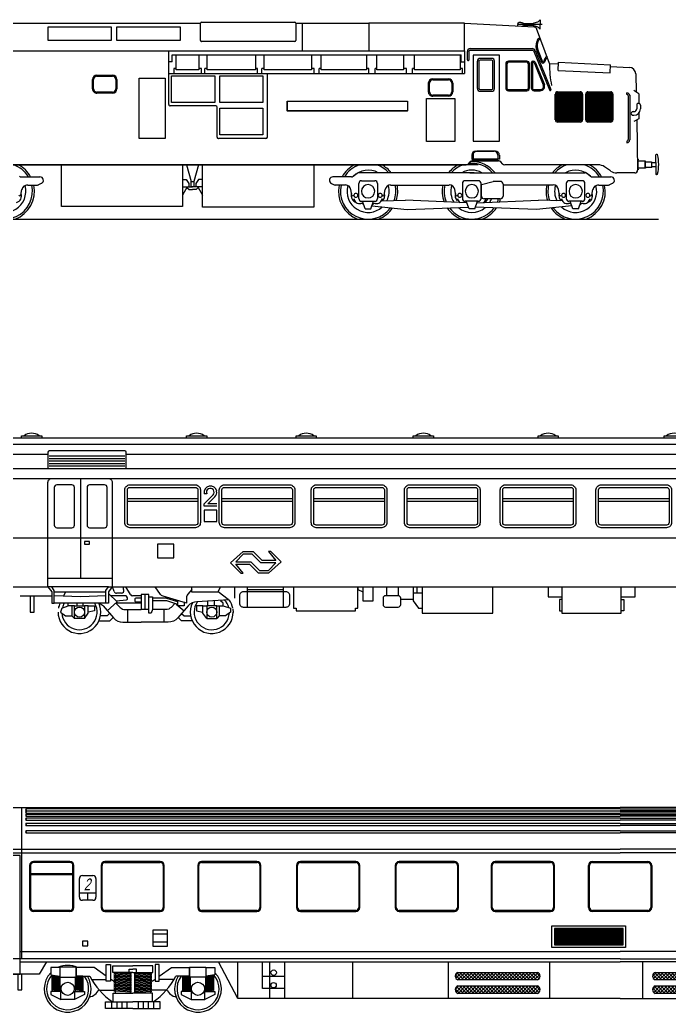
# Model space of a CAD drawing. Extents: x 232357 to 307872, y -9829 to 33775.
# Drawn here: x 259135 to 272020, y -9777 to 9921 of the extents above; entities that cross this region are included whole.
import ezdxf

# ---------------------------------------------------------------- set-up
doc = ezdxf.new("R2010")
doc.units = 0
doc.header["$LTSCALE"] = 750
doc.header["$MEASUREMENT"] = 0
doc.layers.get('0').update_dxf_attribs({"linetype": 'CONTINUOUS'})
doc.styles.get("Standard").update_dxf_attribs({"font": 'eskds.shx', "width": 0.7, "oblique": 14})
pattern_1 = [(45, (-38.96233, -49.26077), (-0.08838835, 0.08838835), []), (135, (-38.96233, -49.26077), (-0.08838835, -0.08838835), [])]

# ---------------------------------------------------------------- blocks, each defined once
blk = doc.blocks.new('Vagonka - Bmz')
h = blk.add_hatch()
h.set_pattern_fill('ANSI31', color=256, scale=0.5, angle=45, style=0)
h.set_pattern_definition([(90, (-38.96233, -49.26077), (-0.0625, 1e-17), [])])
h.paths.add_polyline_path([(24.771, 3.066), (24.771, 2.233), (28.257, 2.233), (28.257, 3.066)])
h = blk.add_hatch()
h.set_pattern_fill('ANSI37', color=256, style=0)
h.set_pattern_definition(pattern_1)
h.paths.add_polyline_path([(23.911, 0.455, 0.675332), (23.911, 0.835), (19.847, 0.835, 0.675332), (19.847, 0.455)])
h = blk.add_hatch()
h.set_pattern_fill('ANSI37', color=256, style=0)
h.set_pattern_definition(pattern_1)
h.paths.add_polyline_path([(33.956, 0.455, 0.675332), (33.956, 0.835), (29.892, 0.835, 0.675332), (29.892, 0.455)])
h.paths.add_polyline_path([(33.956, -0.235, 0.675332), (33.956, 0.145), (29.892, 0.145, 0.675332), (29.892, -0.235)])
h.paths.add_polyline_path([(37.161, -0.235, 0.675332), (37.161, 0.145), (35.312, 0.145, 0.675332), (35.312, -0.235)])
h.paths.add_polyline_path([(37.161, 0.455, 0.675332), (37.161, 0.835), (35.312, 0.835, 0.675332), (35.312, 0.455)])
h = blk.add_hatch()
h.set_pattern_fill('ANSI37', color=256, style=0)
h.set_pattern_definition(pattern_1)
h.paths.add_polyline_path([(19.847, 0.145, 0.675332), (19.847, -0.235), (23.911, -0.235, 0.675332), (23.911, 0.145)])
for p, q in [((-5.804, 9.221), (28.109, 9.221)), ((-2.352, 9.221), (-2.352, 1.517)), ((62.021, 9.221), (28.109, 9.221)), ((-6.099, 7.099), (28.109, 7.099)), ((62.316, 7.099), (28.109, 7.099)), ((-6.099, 6.916), (28.109, 6.916)), ((62.316, 6.916), (28.109, 6.916)), ((0.116, 6.476), (-1.734, 6.476)), ((0.116, 6.426), (-1.734, 6.426)), ((-1.934, 5.874), (0.316, 5.874)), ((-1.934, 5.824), (0.316, 5.824)), ((0.598, 4.881), (1.437, 4.881)), ((1.017, 4.881), (1.017, 4.505)), ((0.116, 3.987), (-1.734, 3.987)), ((0.116, 3.937), (-1.734, 3.937)), ((28.109, 1.517), (-5.546, 1.517)), ((-2.423, 1.897), (28.109, 1.897)), ((58.64, 1.897), (28.109, 1.897)), ((28.109, 1.517), (61.764, 1.517)), ((-2.423, 1.368), (28.109, 1.368)), ((9.914, 0.647), (9.914, 1.368)), ((10.286, -0.492), (10.286, 1.368)), ((11.057, -0.492), (11.057, 1.368)), ((14.515, -0.492), (14.515, 1.368)), ((19.382, -0.492), (19.382, 1.368)), ((24.54, -0.492), (24.54, 1.368)), ((58.64, 1.368), (28.109, 1.368)), ((29.262, -0.492), (29.262, 1.368)), ((-0.372, 0.598), (-0.816, 0.662)), ((-0.372, 0.56), (-0.816, 0.625)), ((-0.372, 0.523), (-0.816, 0.587)), ((-0.372, 0.485), (-0.816, 0.549)), ((-0.372, 0.447), (-0.816, 0.511)), ((0.808, 0.523), (0.363, 0.587)), ((0.808, 0.485), (0.363, 0.549)), ((0.808, 0.447), (0.363, 0.511)), ((0.808, 0.56), (0.427, 0.615)), ((0.808, 0.598), (0.51, 0.641)), ((3.245, 0.738), (2.351, 0.795)), ((3.245, 0.681), (2.351, 0.738)), ((3.245, 0.624), (2.351, 0.681)), ((3.245, 0.567), (2.351, 0.624)), ((3.245, 0.51), (2.351, 0.567)), ((3.245, 0.453), (2.351, 0.51)), ((3.245, 0.795), (2.618, 0.835)), ((3.386, 0.795), (4.013, 0.835)), ((3.386, 0.738), (4.28, 0.795)), ((3.386, 0.681), (4.28, 0.738)), ((3.386, 0.624), (4.28, 0.681)), ((3.386, 0.567), (4.28, 0.624)), ((3.386, 0.51), (4.28, 0.567)), ((3.386, 0.453), (4.28, 0.51)), ((5.823, 0.598), (6.121, 0.641)), ((5.823, 0.56), (6.204, 0.615)), ((5.823, 0.523), (6.268, 0.587)), ((5.823, 0.485), (6.268, 0.549)), ((5.823, 0.447), (6.268, 0.511)), ((7.002, 0.598), (7.447, 0.662)), ((7.002, 0.56), (7.447, 0.625)), ((7.002, 0.523), (7.447, 0.587)), ((7.002, 0.485), (7.447, 0.549)), ((7.002, 0.447), (7.447, 0.511)), ((9.914, 0.017), (9.914, 0.647)), ((9.914, 0.647), (11.057, 0.647)), ((-0.372, 0.409), (-0.816, 0.473)), ((-0.372, 0.371), (-0.816, 0.435)), ((-0.372, 0.333), (-0.816, 0.397)), ((-0.372, 0.295), (-0.816, 0.359)), ((-0.372, 0.257), (-0.816, 0.321)), ((-0.372, 0.219), (-0.816, 0.284)), ((-0.372, 0.182), (-0.816, 0.246)), ((-0.372, 0.144), (-0.816, 0.208)), ((-0.372, 0.106), (-0.816, 0.17)), ((-0.372, 0.068), (-0.816, 0.132)), ((-0.372, 0.03), (-0.816, 0.094)), ((-0.372, -0.008), (-0.816, 0.056)), ((-0.372, -0.046), (-0.816, 0.018)), ((0.808, 0.409), (0.363, 0.473)), ((0.808, 0.371), (0.363, 0.435)), ((0.808, 0.333), (0.363, 0.397)), ((0.808, 0.295), (0.363, 0.359)), ((0.808, 0.257), (0.363, 0.321)), ((0.808, 0.219), (0.363, 0.284)), ((0.808, 0.182), (0.363, 0.246)), ((0.808, 0.144), (0.363, 0.208)), ((0.808, 0.106), (0.363, 0.17)), ((0.808, 0.068), (0.363, 0.132)), ((0.808, 0.03), (0.363, 0.094)), ((0.808, -0.008), (0.363, 0.056)), ((0.808, -0.046), (0.363, 0.018)), ((1.217, 0.48), (1.967, 0.48)), ((2.181, 0.48), (2.185, 0.48)), ((2.324, 0.381), (2.417, 0.364)), ((3.245, 0.396), (2.351, 0.453)), ((3.245, 0.338), (2.351, 0.396)), ((3.245, 0.281), (2.351, 0.338)), ((3.245, 0.224), (2.351, 0.281)), ((3.245, 0.167), (2.351, 0.224)), ((3.245, 0.11), (2.351, 0.167)), ((3.245, 0.053), (2.351, 0.11)), ((3.245, -0.004), (2.351, 0.053)), ((3.386, 0.396), (4.28, 0.453)), ((3.386, 0.338), (4.28, 0.396)), ((3.386, 0.281), (4.28, 0.338)), ((3.386, 0.224), (4.28, 0.281)), ((3.386, 0.167), (4.28, 0.224)), ((3.386, 0.11), (4.28, 0.167)), ((3.386, 0.053), (4.28, 0.11)), ((3.386, -0.004), (4.28, 0.053)), ((4.307, 0.381), (4.214, 0.364)), ((4.45, 0.48), (4.446, 0.48)), ((5.414, 0.48), (4.663, 0.48)), ((5.823, 0.409), (6.268, 0.473)), ((5.823, 0.371), (6.268, 0.435)), ((5.823, 0.333), (6.268, 0.397)), ((5.823, 0.295), (6.268, 0.359)), ((5.823, 0.257), (6.268, 0.321)), ((5.823, 0.219), (6.268, 0.284)), ((5.823, 0.182), (6.268, 0.246)), ((5.823, 0.144), (6.268, 0.208)), ((5.823, 0.106), (6.268, 0.17)), ((5.823, 0.068), (6.268, 0.132)), ((5.823, 0.03), (6.268, 0.094)), ((5.823, -0.008), (6.268, 0.056)), ((5.823, -0.046), (6.268, 0.018)), ((7.002, 0.409), (7.447, 0.473)), ((7.002, 0.371), (7.447, 0.435)), ((7.002, 0.333), (7.447, 0.397)), ((7.002, 0.295), (7.447, 0.359)), ((7.002, 0.257), (7.447, 0.321)), ((7.002, 0.219), (7.447, 0.284)), ((7.002, 0.182), (7.447, 0.246)), ((7.002, 0.144), (7.447, 0.208)), ((7.002, 0.106), (7.447, 0.17)), ((7.002, 0.068), (7.447, 0.132)), ((7.002, 0.03), (7.447, 0.094)), ((7.002, -0.008), (7.447, 0.056)), ((7.002, -0.046), (7.447, 0.018)), ((11.057, 0.017), (9.914, 0.017)), ((-0.372, -0.084), (-0.816, -0.02)), ((-0.372, -0.122), (-0.816, -0.057)), ((0.808, -0.084), (0.363, -0.02)), ((0.808, -0.122), (0.363, -0.057)), ((1.623, -0.078), (2.417, -0.078)), ((3.245, -0.061), (2.351, -0.004)), ((3.245, -0.118), (2.351, -0.061)), ((3.245, -0.176), (2.351, -0.118)), ((3.386, -0.061), (4.28, -0.004)), ((3.386, -0.118), (4.28, -0.061)), ((3.386, -0.176), (4.28, -0.118)), ((5.008, -0.078), (4.214, -0.078)), ((5.823, -0.084), (6.268, -0.02)), ((5.823, -0.122), (6.268, -0.057)), ((7.002, -0.084), (7.447, -0.02)), ((7.002, -0.122), (7.447, -0.057))]:
    blk.add_line(p, q)
for points in [[(28.109, 9.164), (-2.123, 9.164), (-2.123, 9.065), (28.109, 9.065)], [(28.109, 9.164), (58.34, 9.164), (58.34, 9.065), (28.109, 9.065)], [(28.109, 9.034), (-2.123, 9.034), (-2.123, 8.934), (28.109, 8.934)], [(28.109, 8.877), (-2.123, 8.877), (-2.123, 8.778), (28.109, 8.778)], [(28.109, 8.681), (-2.123, 8.681), (-2.123, 8.582), (28.109, 8.582)], [(28.109, 9.034), (58.34, 9.034), (58.34, 8.934), (28.109, 8.934)], [(28.109, 8.877), (58.34, 8.877), (58.34, 8.778), (28.109, 8.778)], [(28.109, 8.681), (58.34, 8.681), (58.34, 8.582), (28.109, 8.582)], [(28.109, 8.411), (-2.123, 8.411), (-2.123, 8.312), (28.109, 8.312)], [(28.109, 8.411), (58.34, 8.411), (58.34, 8.312), (28.109, 8.312)], [(28.109, 8.04), (-2.123, 8.04), (-2.123, 7.941), (28.109, 7.941)], [(28.109, 8.04), (58.34, 8.04), (58.34, 7.941), (28.109, 7.941)], [(-1.934, 6.276), (-1.934, 4.137)], [(-1.884, 6.276), (-1.884, 4.137)], [(0.266, 4.137), (0.266, 6.276)], [(0.316, 4.137), (0.316, 6.276)], [(1.698, 6.276), (1.698, 4.137)], [(1.748, 4.137), (1.748, 6.276)], [(4.714, 6.476), (1.898, 6.476)], [(1.898, 6.426), (4.714, 6.426)], [(4.864, 6.276), (4.864, 4.137)], [(4.914, 4.137), (4.914, 6.276)], [(6.616, 6.276), (6.616, 4.137)], [(6.666, 4.137), (6.666, 6.276)], [(9.631, 6.476), (6.816, 6.476)], [(6.816, 6.426), (9.631, 6.426)], [(9.781, 6.276), (9.781, 4.137)], [(9.831, 4.137), (9.831, 6.276)], [(11.644, 6.276), (11.644, 4.137)], [(11.694, 4.137), (11.694, 6.276)], [(14.659, 6.476), (11.844, 6.476)], [(11.844, 6.426), (14.659, 6.426)], [(14.809, 6.276), (14.809, 4.137)], [(14.859, 4.137), (14.859, 6.276)], [(16.665, 6.276), (16.665, 4.137)], [(16.715, 4.137), (16.715, 6.276)], [(19.68, 6.476), (16.865, 6.476)], [(16.865, 6.426), (19.68, 6.426)], [(19.83, 6.276), (19.83, 4.137)], [(19.88, 4.137), (19.88, 6.276)], [(21.556, 6.276), (21.556, 4.137)], [(21.606, 4.137), (21.606, 6.276)], [(24.572, 6.476), (21.756, 6.476)], [(21.756, 6.426), (24.572, 6.426)], [(24.722, 6.276), (24.722, 4.137)], [(24.772, 4.137), (24.772, 6.276)], [(26.501, 4.137), (26.501, 6.276)], [(26.551, 4.137), (26.551, 6.276)], [(26.701, 6.476), (29.516, 6.476)], [(26.701, 6.426), (29.516, 6.426)], [(29.666, 6.276), (29.666, 4.137)], [(29.716, 6.276), (29.716, 4.137)], [(0.598, 4.655), (0.598, 5.612)], [(0.748, 5.762), (1.287, 5.762)], [(1.437, 5.612), (1.437, 4.655)], [(1.287, 4.505), (0.748, 4.505)], [(4.714, 3.987), (1.898, 3.987)], [(1.898, 3.937), (4.714, 3.937)], [(9.631, 3.987), (6.816, 3.987)], [(6.816, 3.937), (9.631, 3.937)], [(14.659, 3.987), (11.844, 3.987)], [(11.844, 3.937), (14.659, 3.937)], [(19.68, 3.987), (16.865, 3.987)], [(16.865, 3.937), (19.68, 3.937)], [(24.572, 3.987), (21.756, 3.987)], [(21.756, 3.937), (24.572, 3.937)], [(29.516, 3.987), (26.701, 3.987)], [(29.516, 3.937), (26.701, 3.937)], [(-1.08, 1.368), (-1.453, 0.737), (-5.388, 0.737)], [(-0.407, 1.079), (-0.861, 1.079), (-0.861, 0.708), (-0.407, 0.642)], [(1.967, 0.637), (1.353, 1.079), (0.427, 1.079), (0.427, 0.641), (1.127, 0.641)], [(3.315, 0.835), (2.296, 0.835), (2.296, 1.166), (3.315, 1.166)], [(3.315, 0.835), (4.335, 0.835), (4.335, 1.166), (3.315, 1.166)], [(4.663, 0.637), (5.278, 1.079), (6.204, 1.079), (6.204, 0.641), (5.504, 0.641)], [(7.038, 1.079), (7.492, 1.079), (7.492, 0.708), (7.038, 0.642)], [(28.109, -0.492), (8.656, -0.492), (7.673, 1.368)], [(8.656, -0.492), (8.656, 1.368)], [(28.109, -0.492), (47.562, -0.492), (48.544, 1.368)], [(-0.402, 0.597), (-0.402, -0.142), (-0.778, -0.142), (-0.778, 0.641), (-0.428, 0.641)], [(0.401, 0.597), (0.401, -0.142), (0.777, -0.142), (0.777, 0.641), (0.427, 0.641)], [(3.133, 0.835), (3.133, 0.991), (3.315, 0.991)], [(3.497, 0.835), (3.497, 0.991), (3.315, 0.991)], [(6.23, 0.597), (6.23, -0.142), (5.854, -0.142), (5.854, 0.641), (6.204, 0.641)], [(7.033, 0.597), (7.033, -0.142), (7.409, -0.142), (7.409, 0.641), (7.059, 0.641)], [(19.847, 0.835), (19.847, 0.835), (23.911, 0.835)], [(29.892, 0.835), (29.892, 0.835), (33.956, 0.835)], [(2.324, 0.381), (2.181, 0.483)], [(4.307, 0.381), (4.45, 0.483)], [(23.911, 0.455), (19.847, 0.455)], [(19.847, 0.145), (19.847, 0.145), (23.911, 0.145)], [(33.956, 0.455), (29.892, 0.455)], [(29.892, 0.145), (29.892, 0.145), (33.956, 0.145)], [(-0.35, -0.142), (-0.858, -0.142), (-0.858, -0.295), (-0.35, -0.552)], [(0.302, -0.142), (0.349, -0.142), (0.349, -0.552), (-0.35, -0.552), (-0.35, -0.142), (-0.302, -0.142)], [(0.349, -0.142), (0.857, -0.142), (0.857, -0.295), (0.349, -0.552)], [(2.313, -0.66), (2.313, -0.217), (3.315, -0.217)], [(4.318, -0.66), (4.318, -0.217), (3.315, -0.217)], [(6.282, -0.142), (5.774, -0.142), (5.774, -0.295), (6.282, -0.552)], [(6.329, -0.142), (6.282, -0.142), (6.282, -0.552), (6.981, -0.552), (6.981, -0.142), (6.932, -0.142)], [(6.981, -0.142), (7.489, -0.142), (7.489, -0.295), (6.981, -0.552)], [(23.911, -0.235), (19.847, -0.235)], [(33.956, -0.235), (29.892, -0.235)], [(3.315, -1.003), (1.927, -1.003), (1.927, -0.66), (3.315, -0.66)], [(2.25, -1.003), (2.25, -0.66)], [(2.514, -1.003), (2.514, -0.66)], [(2.778, -1.003), (2.778, -0.66)], [(3.02, -1.003), (3.02, -0.66)], [(3.315, -1.003), (4.703, -1.003), (4.703, -0.66), (3.315, -0.66)], [(3.61, -1.003), (3.61, -0.66)], [(3.853, -1.003), (3.853, -0.66)], [(4.117, -1.003), (4.117, -0.66)], [(4.381, -1.003), (4.381, -0.66)]]:
    blk.add_lwpolyline(points)
for points in [[(-2.423, 6.788), (-5.155, 6.788), (-5.155, 0.737), (-2.423, 0.737)], [(24.633, 3.203), (28.388, 3.203), (28.388, 2.095), (24.633, 2.095)], [(28.257, 3.066), (24.771, 3.066), (24.771, 2.233), (28.257, 2.233)], [(5.08, 2.976), (4.336, 2.976), (4.336, 2.172), (5.08, 2.172)], [(5.08, 2.788), (4.336, 2.788), (4.336, 2.383), (5.08, 2.383)], [(1.018, 2.43), (0.761, 2.43), (0.761, 2.185), (1.018, 2.185)], [(0.427, 1.1), (-0.407, 1.1), (-0.407, 0.597), (0.427, 0.597)], [(2.181, 0.379), (1.967, 0.379), (1.967, 1.24), (2.181, 1.24)], [(4.45, 0.379), (4.663, 0.379), (4.663, 1.24), (4.45, 1.24)], [(6.204, 1.1), (7.038, 1.1), (7.038, 0.597), (6.204, 0.597)], [(-2.337, 0.737), (-2.531, 0.737), (-2.531, -0.059), (-2.337, -0.059)], [(2.417, -0.217), (3.197, -0.217), (3.197, 0.835), (2.417, 0.835)], [(4.214, -0.217), (3.434, -0.217), (3.434, 0.835), (4.214, 0.835)]]:
    blk.add_lwpolyline(points, close=True)
for centre, radius in [((10.482, 0.819), 0.137), ((0, 0), 0.334), ((6.631, 0), 0.334), ((10.474, 0.181), 0.137)]:
    blk.add_circle(centre, radius)
for centre, radius, start, end in [((-2.174, 9.115), 0.0713, 315.9664, 44.0336), ((-2.174, 8.984), 0.0713, 315.9664, 44.0336), ((-2.174, 8.827), 0.0713, 315.9664, 44.0336), ((-2.174, 8.631), 0.0713, 315.9664, 44.0336), ((-2.174, 8.362), 0.0713, 315.9664, 44.0336), ((-2.174, 7.99), 0.0713, 315.9664, 44.0336), ((-1.734, 6.276), 0.2, 90, 180), ((-1.734, 6.276), 0.15, 90, 180), ((0.116, 6.276), 0.2, 0, 90), ((0.116, 6.276), 0.15, 0, 90), ((1.898, 6.276), 0.2, 90, 180), ((1.898, 6.276), 0.15, 90, 180), ((4.714, 6.276), 0.2, 0, 90), ((4.714, 6.276), 0.15, 0, 90), ((6.816, 6.276), 0.2, 90, 180), ((6.816, 6.276), 0.15, 90, 180), ((9.631, 6.276), 0.2, 0, 90), ((9.631, 6.276), 0.15, 0, 90), ((11.844, 6.276), 0.2, 90, 180), ((11.844, 6.276), 0.15, 90, 180), ((14.659, 6.276), 0.2, 0, 90), ((14.659, 6.276), 0.15, 0, 90), ((16.865, 6.276), 0.2, 90, 180), ((16.865, 6.276), 0.15, 90, 180), ((19.68, 6.276), 0.2, 0, 90), ((19.68, 6.276), 0.15, 0, 90), ((21.756, 6.276), 0.2, 90, 180), ((21.756, 6.276), 0.15, 90, 180), ((24.572, 6.276), 0.2, 0, 90), ((24.572, 6.276), 0.15, 0, 90), ((26.701, 6.276), 0.2, 90, 180), ((26.701, 6.276), 0.15, 90, 180), ((29.516, 6.276), 0.2, 0, 90), ((29.516, 6.276), 0.15, 0, 90), ((0.748, 5.612), 0.15, 90, 180), ((1.287, 5.612), 0.15, 0, 90), ((0.748, 4.655), 0.15, 180, 270), ((1.287, 4.655), 0.15, 270, 0), ((-1.734, 4.137), 0.2, 180, 270), ((-1.734, 4.137), 0.15, 180, 270), ((0.116, 4.137), 0.2, 270, 0), ((0.116, 4.137), 0.15, 270, 0), ((1.898, 4.137), 0.2, 180, 270), ((1.898, 4.137), 0.15, 180, 270), ((4.714, 4.137), 0.2, 270, 0), ((4.714, 4.137), 0.15, 270, 0), ((6.816, 4.137), 0.2, 180, 270), ((6.816, 4.137), 0.15, 180, 270), ((9.631, 4.137), 0.2, 270, 0), ((9.631, 4.137), 0.15, 270, 0), ((11.844, 4.137), 0.2, 180, 270), ((11.844, 4.137), 0.15, 180, 270), ((14.659, 4.137), 0.2, 270, 0), ((14.659, 4.137), 0.15, 270, 0), ((16.865, 4.137), 0.2, 180, 270), ((16.865, 4.137), 0.15, 180, 270), ((19.68, 4.137), 0.2, 270, 0), ((19.68, 4.137), 0.15, 270, 0), ((21.756, 4.137), 0.2, 180, 270), ((21.756, 4.137), 0.15, 180, 270), ((24.572, 4.137), 0.2, 270, 0), ((24.572, 4.137), 0.15, 270, 0), ((26.701, 4.137), 0.2, 180, 270), ((26.701, 4.137), 0.15, 180, 270), ((29.516, 4.137), 0.2, 270, 0), ((29.516, 4.137), 0.15, 270, 0), ((0, 0), 1.189, 65.1664, 114.8336), ((0, 0), 1.189, 136.4332, 32.6368), ((0, 0), 1.071, 139.1412, 36.7788), ((4.374, 2.349), 3.669, 207.7433, 235.101), ((2.257, 2.349), 3.669, 304.899, 332.2567), ((6.631, 0), 1.189, 147.3632, 43.5668), ((6.631, 0), 1.071, 143.2212, 40.8588), ((19.924, 0.645), 0.205, 111.9352, 248.0648), ((23.834, 0.645), 0.205, 291.9352, 68.0648), ((29.969, 0.645), 0.205, 111.9352, 248.0648), ((19.924, -0.045), 0.205, 111.9352, 248.0648), ((23.834, -0.045), 0.205, 291.9352, 68.0648), ((29.969, -0.045), 0.205, 111.9352, 248.0648), ((0.887, 0.355), 0.813, 285.9143, 330.4915), ((5.744, 0.355), 0.813, 209.5085, 254.0857)]:
    blk.add_arc(centre, radius, start, end)
at = {"insert": (0.824, 5.614), "char_height": 0.6, "width": 0.7626, "attachment_point": 1}
blk.add_mtext('{\\fArial|b0|i0|c238|p34;2}', dxfattribs=at)

msp = doc.modelspace()

# ---------------------------------------------------------------- hatches: boundary and pattern name
at = {"lineweight": -2}
h = msp.add_hatch(dxfattribs=at)
h.set_pattern_fill('ANSI37', color=0, scale=0.075, angle=45, style=0)
h.set_pattern_definition([(90, (233667.14, -8056.204), (-25.967962, 5e-15), []), (180, (233667.14, -8056.204), (-5e-15, -26.08917), [])])
edge = h.paths.add_edge_path()
edge.add_line((269805, 8471), (270257, 8471))
edge.add_ellipse((270257, 8449), major_axis=(0, 21.9), ratio=0.995354, start_angle=270, end_angle=360, ccw=False)
edge.add_line((270279, 8449), (270279, 7936))
edge.add_ellipse((270257, 7936), major_axis=(0, 21.9), ratio=0.995354, start_angle=180, end_angle=270, ccw=False)
edge.add_line((270257, 7914), (269805, 7914))
edge.add_ellipse((269805, 7936), major_axis=(0, 21.9), ratio=0.995354, start_angle=90, end_angle=180, ccw=False)
edge.add_line((269783, 7936), (269783, 8449))
edge.add_ellipse((269805, 8449), major_axis=(0, 21.9), ratio=0.995354, start_angle=360, end_angle=450, ccw=False)
h = msp.add_hatch(dxfattribs=at)
h.set_pattern_fill('ANSI37', color=0, scale=0.075, angle=45, style=0)
h.set_pattern_definition([(90, (234270.04, -8056.204), (-25.967962, 5e-15), []), (180, (234270.04, -8056.204), (-5e-15, -26.08917), [])])
edge = h.paths.add_edge_path()
edge.add_line((270408, 8471), (270860, 8471))
edge.add_ellipse((270860, 8449), major_axis=(0, 21.9), ratio=0.995354, start_angle=270, end_angle=360, ccw=False)
edge.add_line((270882, 8449), (270882, 7936))
edge.add_ellipse((270860, 7936), major_axis=(0, 21.9), ratio=0.995354, start_angle=180, end_angle=270, ccw=False)
edge.add_line((270860, 7914), (270408, 7914))
edge.add_ellipse((270408, 7936), major_axis=(0, 21.9), ratio=0.995354, start_angle=90, end_angle=180, ccw=False)
edge.add_line((270386, 7936), (270386, 8449))
edge.add_ellipse((270408, 8449), major_axis=(0, 21.9), ratio=0.995354, start_angle=360, end_angle=450, ccw=False)

# ---------------------------------------------------------------- linework, layer by layer
at = {"color": 0, "lineweight": -2}
for p, q in [((256920, 9853), (262720, 9853)), ((262720, 9513), (262720, 9854)), ((262742, 9876), (264590, 9876)), ((264612, 9854), (264612, 9513)), ((264612, 9853), (266059, 9853)), ((264737, 9853), (264737, 9308)), ((267960, 9853), (266059, 9853)), ((266059, 9853), (266059, 9308)), ((267960, 9308), (267960, 9853)), ((267960, 9853), (269340, 9785)), ((269078, 9870), (269039, 9870)), ((269109, 9861), (269120, 9854)), ((269321, 9851), (269151, 9845)), ((269407, 9876), (269336, 9853)), ((269459, 9921), (269429, 9890)), ((269459, 9921), (269459, 9829)), ((259694, 9511), (259694, 9783)), ((259694, 9783), (260948, 9783)), ((260948, 9783), (260948, 9511)), ((261062, 9783), (262317, 9783)), ((261062, 9511), (261062, 9783)), ((262317, 9783), (262317, 9511)), ((269499, 9829), (269008, 9829)), ((269499, 9829), (269008, 9829)), ((269017, 9848), (269017, 9829)), ((269017, 9810), (269017, 9829)), ((269109, 9796), (269120, 9804)), ((269321, 9807), (269151, 9812)), ((269407, 9782), (269336, 9804)), ((269646, 9056), (269388, 9749)), ((269459, 9736), (269429, 9768)), ((269459, 9736), (269459, 9829)), ((260948, 9511), (259694, 9511)), ((262317, 9511), (261062, 9511)), ((264590, 9491), (262742, 9491)), ((258821, 9308), (266059, 9308)), ((262092, 8240), (262092, 9308)), ((266059, 9308), (267960, 9308)), ((267960, 9308), (267960, 8856)), ((268016, 9129), (268016, 9295)), ((268049, 9129), (268049, 9306)), ((268060, 9317), (269315, 9317)), ((268070, 9350), (269308, 9350)), ((269325, 9310), (269644, 8529)), ((269358, 9316), (269674, 8541)), ((269398, 9295), (269485, 9083)), ((269418, 9304), (269505, 9091)), ((262157, 9090), (262092, 9090)), ((262157, 9090), (262157, 9225)), ((262157, 9225), (262237, 9225)), ((262237, 9225), (267895, 9225)), ((262237, 8928), (262237, 9225)), ((262689, 9225), (262689, 8928)), ((262849, 9225), (263810, 9225)), ((262849, 8928), (262849, 9225)), ((263810, 9225), (263810, 8928)), ((263983, 9226), (264922, 9226)), ((263983, 8928), (263983, 9226)), ((264922, 9226), (264922, 8928)), ((265117, 8928), (265117, 9226)), ((265117, 9226), (266012, 9226)), ((266012, 9226), (266012, 8928)), ((266221, 9226), (266749, 9226)), ((266221, 8928), (266221, 9226)), ((266749, 9226), (266749, 8928)), ((266965, 8928), (266965, 9226)), ((266965, 9226), (267875, 9226)), ((267875, 9226), (267875, 8928)), ((267895, 9090), (267895, 9225)), ((267895, 9090), (267960, 9090)), ((268128, 9220), (268128, 7510)), ((268650, 9220), (268128, 9220)), ((268213, 9101), (268213, 8558)), ((268246, 9101), (268246, 8558)), ((268499, 9155), (268268, 9155)), ((268499, 9123), (268268, 9123)), ((268521, 8558), (268521, 9101)), ((268554, 8558), (268554, 9101)), ((268650, 7510), (268650, 9220)), ((269194, 9102), (268832, 9102)), ((269194, 9080), (268832, 9080)), ((269283, 9069), (269283, 8570)), ((269305, 9069), (269305, 8570)), ((269316, 9102), (269331, 9102)), ((269316, 9080), (269331, 9080)), ((269341, 9073), (269523, 8628)), ((269361, 9082), (269543, 8636)), ((269815, 8917), (269823, 9078)), ((269823, 9078), (270855, 9028)), ((262189, 8955), (262189, 8856)), ((262237, 8955), (262189, 8955)), ((262689, 8928), (262237, 8928)), ((262738, 8955), (262689, 8955)), ((262738, 8856), (262738, 8955)), ((262804, 8860), (262804, 8955)), ((262849, 8955), (262804, 8955)), ((263810, 8928), (262849, 8928)), ((263851, 8955), (263810, 8955)), ((263851, 8856), (263851, 8955)), ((263938, 8856), (263938, 8955)), ((263983, 8955), (263938, 8955)), ((264922, 8928), (263983, 8928)), ((264977, 8955), (264922, 8955)), ((264977, 8856), (264977, 8955)), ((265117, 8955), (265072, 8955)), ((265072, 8856), (265072, 8955)), ((266012, 8928), (265117, 8928)), ((266062, 8955), (266012, 8955)), ((266062, 8856), (266062, 8955)), ((266183, 8856), (266183, 8955)), ((266221, 8955), (266183, 8955)), ((266749, 8928), (266221, 8928)), ((266806, 8955), (266749, 8955)), ((266806, 8856), (266806, 8955)), ((266924, 8856), (266924, 8955)), ((266965, 8955), (266924, 8955)), ((267875, 8928), (266965, 8928)), ((267918, 8955), (267875, 8955)), ((267918, 8856), (267918, 8955)), ((268777, 9047), (268777, 8570)), ((268799, 9047), (268799, 8570)), ((269226, 8570), (269226, 9047)), ((269248, 8570), (269248, 9047)), ((269646, 9056), (269821, 9047)), ((269815, 8917), (270848, 8867)), ((270848, 8867), (270855, 9028)), ((270854, 8997), (271235, 8978)), ((260577, 8554), (260577, 8736)), ((260599, 8554), (260599, 8736)), ((260665, 8824), (260975, 8824)), ((260665, 8802), (260975, 8802)), ((261040, 8736), (261040, 8554)), ((261062, 8736), (261062, 8554)), ((261504, 7564), (261504, 8766)), ((261504, 8766), (262017, 8766)), ((262017, 8766), (262017, 7564)), ((262092, 8856), (267960, 8856)), ((262146, 8280), (262146, 8809)), ((262146, 8809), (263001, 8809)), ((262189, 8856), (262738, 8856)), ((263001, 8809), (263001, 8280)), ((263101, 8280), (263101, 8809)), ((263101, 8809), (263956, 8809)), ((263956, 8809), (263956, 8280)), ((264046, 8856), (264046, 7591)), ((267328, 8750), (267641, 8750)), ((267328, 8728), (267641, 8728)), ((271359, 8849), (271366, 8486)), ((260975, 8488), (260665, 8488)), ((267241, 8495), (267241, 8663)), ((267262, 8495), (267262, 8663)), ((267707, 8663), (267707, 8495)), ((267728, 8663), (267728, 8495)), ((268268, 8537), (268499, 8537)), ((268268, 8504), (268499, 8504)), ((268832, 8537), (269194, 8537)), ((268832, 8515), (269194, 8515)), ((269338, 8537), (269462, 8537)), ((269338, 8515), (269462, 8515)), ((269805, 8493), (270257, 8493)), ((269805, 8471), (270257, 8471)), ((270408, 8493), (270860, 8493)), ((270408, 8471), (270860, 8471)), ((271182, 8440), (271182, 8471)), ((271415, 8453), (271316, 8519)), ((260975, 8466), (260665, 8466)), ((263001, 8280), (262146, 8280)), ((263956, 8280), (263101, 8280)), ((267203, 7507), (267203, 8359)), ((267203, 8359), (267766, 8359)), ((267641, 8429), (267328, 8429)), ((267641, 8407), (267328, 8407)), ((267766, 8359), (267766, 7507)), ((269761, 7936), (269761, 8449)), ((269783, 7936), (269783, 8449)), ((270279, 8449), (270279, 7936)), ((270301, 8449), (270301, 7936)), ((270364, 7936), (270364, 8449)), ((270386, 7936), (270386, 8449)), ((270882, 8449), (270882, 7936)), ((270904, 8449), (270904, 7936)), ((271204, 8410), (271204, 7544)), ((271237, 8428), (271237, 7537)), ((271415, 8453), (271415, 8264)), ((263024, 8212), (262119, 8212)), ((263052, 7591), (263052, 8185)), ((263101, 7636), (263101, 8165)), ((263101, 8165), (263956, 8165)), ((263956, 8165), (263956, 7636)), ((271305, 8100), (271322, 8100)), ((271376, 8227), (271376, 8155)), ((271415, 8264), (271413, 8264)), ((271450, 8227), (271450, 8155)), ((270257, 7914), (269805, 7914)), ((270257, 7892), (269805, 7892)), ((270860, 7914), (270408, 7914)), ((270860, 7892), (270408, 7892)), ((271305, 8026), (271322, 8026)), ((271415, 7957), (271316, 7904)), ((271376, 7936), (271395, 6938)), ((271415, 8067), (271415, 7957)), ((262017, 7564), (261504, 7564)), ((264019, 7564), (263079, 7564)), ((263956, 7636), (263101, 7636)), ((267766, 7507), (267203, 7507)), ((268128, 7510), (268650, 7510)), ((271182, 7514), (271182, 7482)), ((268178, 7314), (268546, 7314)), ((268573, 7314), (268204, 7314)), ((268077, 7106), (268035, 7061)), ((268037, 7064), (268069, 7103)), ((268101, 7237), (268101, 7158)), ((268101, 7158), (268623, 7158)), ((268112, 7124), (268634, 7124)), ((268639, 7124), (268117, 7124)), ((268128, 7237), (268128, 7158)), ((268650, 7158), (268128, 7158)), ((268623, 7237), (268623, 7158)), ((268650, 7237), (268650, 7158)), ((268674, 7106), (268716, 7061)), ((268713, 7064), (268682, 7103)), ((271407, 6954), (271407, 7143)), ((271407, 7122), (271541, 7122)), ((271539, 7122), (271539, 6976)), ((271548, 6983), (271548, 7114)), ((271548, 7101), (271667, 7101)), ((271667, 7101), (271667, 6991)), ((271674, 6998), (271674, 7093)), ((271757, 7087), (271757, 7243)), ((256885, 7043), (267995, 7043)), ((268233, 7043), (257123, 7043)), ((259964, 7043), (262360, 7043)), ((259964, 6219), (259964, 7043)), ((262360, 7043), (262360, 6219)), ((262441, 7043), (262532, 6710)), ((262678, 7043), (262587, 6710)), ((262759, 7043), (264968, 7043)), ((262759, 6205), (262759, 7043)), ((264968, 7043), (264968, 6205)), ((270613, 7043), (268756, 7043)), ((270858, 6921), (270737, 7004)), ((271541, 6976), (271407, 6976)), ((271667, 6991), (271548, 6991)), ((271674, 7087), (271757, 7087)), ((271757, 7001), (271674, 7001)), ((271757, 7087), (271757, 7001)), ((271757, 7001), (271757, 6861)), ((259161, 6805), (259533, 6805)), ((262360, 6750), (262435, 6750)), ((262435, 6750), (262490, 6674)), ((262532, 6609), (262532, 6710)), ((262532, 6710), (262587, 6710)), ((262587, 6710), (262587, 6609)), ((262683, 6750), (262629, 6674)), ((262759, 6750), (262683, 6750)), ((265719, 6805), (265347, 6805)), ((265752, 6816), (265832, 6876)), ((268148, 6886), (265864, 6886)), ((265916, 6728), (266178, 6728)), ((268233, 6728), (267971, 6728)), ((268063, 6886), (270346, 6886)), ((268293, 6651), (268528, 6713)), ((268669, 6715), (268542, 6715)), ((270294, 6728), (270032, 6728)), ((270459, 6816), (270379, 6876)), ((270492, 6805), (270864, 6805)), ((271340, 6882), (270982, 6882)), ((259157, 6444), (259177, 6553)), ((259284, 6642), (259484, 6642)), ((259561, 6672), (259507, 6647)), ((262452, 6609), (262360, 6442)), ((262360, 6609), (262559, 6609)), ((262435, 6579), (262457, 6579)), ((262487, 6552), (262457, 6579)), ((262487, 6552), (262559, 6552)), ((262490, 6674), (262490, 6609)), ((262587, 6609), (262532, 6609)), ((262759, 6609), (262559, 6609)), ((262632, 6552), (262559, 6552)), ((262629, 6674), (262629, 6609)), ((262632, 6552), (262661, 6579)), ((262683, 6579), (262661, 6579)), ((262667, 6609), (262759, 6442)), ((265319, 6672), (265373, 6647)), ((265596, 6642), (265396, 6642)), ((265723, 6444), (265703, 6553)), ((265862, 6374), (265862, 6673)), ((266233, 6673), (266233, 6374)), ((266365, 6444), (266385, 6553)), ((266492, 6642), (267657, 6642)), ((267785, 6444), (267764, 6553)), ((267917, 6673), (267917, 6374)), ((268288, 6374), (268288, 6673)), ((268293, 6423), (268293, 6651)), ((268724, 6660), (268724, 6423)), ((269718, 6642), (268724, 6642)), ((269846, 6444), (269825, 6553)), ((269978, 6673), (269978, 6374)), ((270349, 6374), (270349, 6673)), ((270487, 6444), (270508, 6553)), ((270615, 6642), (270815, 6642)), ((270892, 6672), (270837, 6647)), ((265916, 6319), (266178, 6319)), ((265989, 6170), (265935, 6322)), ((266102, 6170), (266155, 6319)), ((266312, 6327), (266786, 6343)), ((268008, 6288), (266786, 6343)), ((268233, 6319), (267971, 6319)), ((268048, 6170), (267994, 6319)), ((268161, 6170), (268215, 6322)), ((268203, 6288), (269425, 6343)), ((268669, 6368), (268348, 6368)), ((269899, 6327), (269425, 6343)), ((270294, 6319), (270032, 6319)), ((270109, 6170), (270056, 6319)), ((270222, 6170), (270276, 6322)), ((262360, 6219), (259964, 6219)), ((264968, 6205), (262759, 6205)), ((265986, 6170), (266102, 6170)), ((266123, 6230), (266821, 6159)), ((266821, 6159), (268039, 6202)), ((268163, 6170), (268048, 6170)), ((269389, 6159), (268172, 6202)), ((270088, 6230), (269389, 6159)), ((270224, 6170), (270109, 6170)), ((253074, 5965), (271806, 5965)), ((282793, 1490), (258418, 1490)), ((259693, 1290), (258418, 1290)), ((259693, 1340), (259693, 1015)), ((261218, 1365), (259718, 1365)), ((259718, 1265), (261218, 1265)), ((259718, 1215), (261218, 1215)), ((261243, 1015), (261243, 1340)), ((282793, 1290), (261243, 1290)), ((258268, 1015), (282943, 1015)), ((259718, 1165), (261218, 1165)), ((259718, 1115), (261218, 1115)), ((259718, 1065), (261218, 1065)), ((258268, 815), (282943, 815)), ((260343, -1160), (260343, 815)), ((262668, 415), (261268, 415)), ((262864, 315), (263003, 454)), ((264543, 415), (263143, 415)), ((266368, 415), (264968, 415)), ((268218, 415), (266818, 415)), ((270118, 415), (268718, 415)), ((272018, 415), (270618, 415)), ((261268, 365), (262668, 365)), ((263043, 315), (262864, 315)), ((263143, 365), (264543, 365)), ((264968, 365), (266368, 365)), ((266818, 365), (268218, 365)), ((268718, 365), (270118, 365)), ((270618, 365), (272018, 365)), ((258268, -360), (282943, -360)), ((263743, -685), (263918, -860)), ((263943, -810), (263768, -635)), ((263693, -885), (263868, -1060)), ((263718, -835), (263893, -1010)), ((259693, -1335), (259693, -1160)), ((259693, -1160), (260968, -1160)), ((260968, -1160), (260968, -1335)), ((260893, -1335), (259768, -1335)), ((261006, -1426), (260976, -1335)), ((261193, -1385), (261193, -1335)), ((261328, -1486), (261238, -1335)), ((262543, -1335), (262543, -1435)), ((263068, -1435), (263118, -1335)), ((263393, -1335), (263393, -1560)), ((263643, -1335), (263643, -1735)), ((264368, -1735), (264368, -1335)), ((266418, -1510), (266418, -1335)), ((266643, -1335), (266643, -1510)), ((266943, -1335), (266943, -1460)), ((267018, -1460), (267018, -1335)), ((269618, -1335), (269618, -1535)), ((269893, -1335), (269893, -1860)), ((271068, -1860), (271068, -1335)), ((271343, -1535), (271343, -1335)), ((259143, -1510), (259768, -1510)), ((259343, -1510), (259343, -1835)), ((259418, -1835), (259418, -1510)), ((259818, -1435), (260843, -1435)), ((260343, -1535), (259818, -1510)), ((260043, -1435), (260002, -1519)), ((260843, -1510), (260343, -1535)), ((261149, -1460), (261054, -1460)), ((261193, -1385), (261196, -1395)), ((261543, -1510), (261371, -1510)), ((261543, -1485), (261543, -1785)), ((261618, -1485), (261543, -1485)), ((261618, -1485), (261618, -1785)), ((261693, -1485), (261618, -1485)), ((261693, -1785), (261693, -1485)), ((262035, -1560), (261768, -1560)), ((262268, -1635), (262051, -1563)), ((262543, -1435), (263068, -1435)), ((263268, -1585), (263068, -1435)), ((263643, -1385), (264368, -1385)), ((266943, -1460), (266943, -1610)), ((267118, -1460), (266943, -1460)), ((269618, -1535), (269893, -1535)), ((271068, -1535), (271343, -1535)), ((260843, -1660), (259818, -1660)), ((259968, -1760), (259943, -1835)), ((259968, -1760), (260093, -1710)), ((261068, -1635), (260868, -1810)), ((262035, -1610), (261768, -1610)), ((262268, -1685), (262051, -1613)), ((262239, -1676), (262393, -1810)), ((263318, -1760), (263318, -1835)), ((263363, -1768), (263367, -1842)), ((266943, -1585), (266693, -1585)), ((266943, -1610), (267043, -1760)), ((267043, -1760), (267118, -1760)), ((269843, -1585), (269843, -1810)), ((269893, -1585), (269843, -1585)), ((271068, -1585), (271118, -1585)), ((271118, -1585), (271118, -1810)), ((259343, -1835), (259418, -1835)), ((260868, -1910), (260736, -1910)), ((260916, -1862), (260868, -1910)), ((260918, -2010), (260986, -1942)), ((261268, -1785), (261268, -2035)), ((261693, -1785), (261543, -1785)), ((261993, -1785), (261993, -2035)), ((262343, -2010), (262275, -1942)), ((262345, -1862), (262393, -1910)), ((262393, -1910), (262525, -1910)), ((269843, -1810), (269893, -1810)), ((269893, -1860), (271068, -1860)), ((271118, -1810), (271068, -1810)), ((260705, -2010), (260918, -2010)), ((261718, -2035), (261543, -2035)), ((262556, -2010), (262343, -2010))]:
    msp.add_line(p, q, dxfattribs=at)
for points in [[(264450, 8309), (266820, 8309, -0.414214), (266830, 8299), (266830, 8119, -0.414214), (266820, 8109), (264450, 8109, -0.414214), (264440, 8119), (264440, 8299, -0.414214)], [(264450, 8304), (266820, 8304, -0.414214), (266825, 8299), (266825, 8119, -0.414214), (266820, 8114), (264450, 8114, -0.414214), (264445, 8119), (264445, 8299, -0.414214)], [(259818, 640), (259818, -110, 0.414214), (259868, -160), (260168, -160, 0.414214), (260218, -110), (260218, 640, 0.414214), (260168, 690), (259868, 690, 0.414214)], [(260468, 640), (260468, -110, 0.414214), (260518, -160), (260818, -160, 0.414214), (260868, -110), (260868, 640, 0.414214), (260818, 690), (260518, 690, 0.414214)], [(261318, 690), (262618, 690, -0.414214), (262718, 590), (262718, -60, -0.414214), (262618, -160), (261318, -160, -0.414214), (261218, -60), (261218, 590, -0.414214)], [(261318, 640), (262618, 640, -0.414214), (262668, 590), (262668, -60, -0.414214), (262618, -110), (261318, -110, -0.414214), (261268, -60), (261268, 590, -0.414214)], [(263193, 690), (264493, 690, -0.414214), (264593, 590), (264593, -60, -0.414214), (264493, -160), (263193, -160, -0.414214), (263093, -60), (263093, 590, -0.414214)], [(263193, 640), (264493, 640, -0.414214), (264543, 590), (264543, -60, -0.414214), (264493, -110), (263193, -110, -0.414214), (263143, -60), (263143, 590, -0.414214)], [(265018, 690), (266318, 690, -0.414214), (266418, 590), (266418, -60, -0.414214), (266318, -160), (265018, -160, -0.414214), (264918, -60), (264918, 590, -0.414214)], [(265018, 640), (266318, 640, -0.414214), (266368, 590), (266368, -60, -0.414214), (266318, -110), (265018, -110, -0.414214), (264968, -60), (264968, 590, -0.414214)], [(266868, 690), (268168, 690, -0.414214), (268268, 590), (268268, -60, -0.414214), (268168, -160), (266868, -160, -0.414214), (266768, -60), (266768, 590, -0.414214)], [(266868, 640), (268168, 640, -0.414214), (268218, 590), (268218, -60, -0.414214), (268168, -110), (266868, -110, -0.414214), (266818, -60), (266818, 590, -0.414214)], [(268768, 690), (270068, 690, -0.414214), (270168, 590), (270168, -60, -0.414214), (270068, -160), (268768, -160, -0.414214), (268668, -60), (268668, 590, -0.414214)], [(268768, 640), (270068, 640, -0.414214), (270118, 590), (270118, -60, -0.414214), (270068, -110), (268768, -110, -0.414214), (268718, -60), (268718, 590, -0.414214)], [(270668, 690), (271968, 690, -0.414214), (272068, 590), (272068, -60, -0.414214), (271968, -160), (270668, -160, -0.414214), (270568, -60), (270568, 590, -0.414214)], [(270668, 640), (271968, 640, -0.414214), (272018, 590), (272018, -60, -0.414214), (271968, -110), (270668, -110, -0.414214), (270618, -60), (270618, 590, -0.414214)], [(263493, -1510), (263493, -1660, 0.414214), (263568, -1735), (264418, -1735, 0.414214), (264493, -1660), (264493, -1510, 0.414214), (264418, -1435), (263568, -1435, 0.414214)], [(266343, -1560), (266343, -1685, 0.414214), (266393, -1735), (266643, -1735, 0.414214), (266693, -1685), (266693, -1560, 0.414214), (266643, -1510), (266393, -1510, 0.414214)]]:
    msp.add_lwpolyline(points, format="xyb", close=True, dxfattribs=at)
for points in [[(260968, -1335), (282943, -1335), (282943, 1615), (258268, 1615)], [(258268, 1615), (258268, -1335), (259693, -1335)], [(259168, 1615), (259168, 1665), (259568, 1665), (259568, 1615)], [(262443, 1615), (262443, 1665), (262843, 1665), (262843, 1615)], [(264618, 1615), (264618, 1665), (265018, 1665), (265018, 1615)], [(266943, 1615), (266943, 1665), (267343, 1665), (267343, 1615)], [(269418, 1615), (269418, 1665), (269818, 1665), (269818, 1615)], [(271918, 1615), (271918, 1665), (272318, 1665), (272318, 1615)], [(263318, -860), (263568, -635), (263768, -635)], [(263743, -685), (263568, -685), (263418, -835), (263718, -835)], [(264318, -835), (264118, -635), (264068, -635), (264218, -810), (263943, -810)], [(263318, -860), (263518, -1060), (263568, -1060), (263418, -885), (263693, -885)], [(264318, -835), (264068, -1060), (263868, -1060)], [(263893, -1010), (264068, -1010), (264218, -860), (263918, -860)], [(259693, -1335), (259768, -1435), (259768, -1660), (259818, -1660), (259818, -1410), (259768, -1335), (259693, -1335)], [(260968, -1335), (260893, -1435), (260893, -1660), (260843, -1660), (260843, -1410), (260893, -1335), (260968, -1335)], [(264568, -1335), (264568, -1760), (264618, -1760), (264618, -1810), (265793, -1810), (265793, -1760), (265843, -1760), (265843, -1335)], [(265843, -1335), (265843, -1385), (265943, -1435)], [(265943, -1335), (265943, -1610), (266143, -1610), (266143, -1335)], [(267118, -1335), (267118, -1860), (268518, -1860), (268518, -1335)], [(261693, -1535), (261768, -1535), (261768, -1785), (261743, -1860), (261693, -1860), (261693, -1785)], [(260168, -1710), (260093, -1710), (260093, -1660)], [(260218, -1710), (260168, -1710), (260168, -1910), (260218, -1960)], [(260218, -1710), (260418, -1710), (260418, -1960), (260218, -1960), (260218, -1710)], [(260268, -1660), (260268, -1710), (260393, -1710), (260393, -1660)], [(260418, -1710), (260418, -1960), (260493, -1860), (260493, -1710), (260418, -1710)], [(260493, -1710), (260618, -1710), (260618, -1810), (260493, -1835)], [(261543, -1660), (261043, -1660)], [(262393, -1635), (262393, -1710), (262268, -1710), (262268, -1610)], [(262768, -1710), (262643, -1710), (262643, -1810), (262768, -1835)], [(262843, -1710), (262843, -1960), (262768, -1860), (262768, -1710), (262843, -1710)], [(263043, -1710), (262843, -1710), (262843, -1960), (263043, -1960), (263043, -1710)], [(262993, -1610), (262993, -1710), (262868, -1710), (262868, -1616)], [(263043, -1710), (263093, -1710), (263093, -1910), (263043, -1960)], [(263093, -1710), (263168, -1710), (263168, -1660), (263118, -1610)], [(263168, -1710), (263318, -1760)], [(259943, -1835), (260043, -1910), (260168, -1910)], [(263318, -1835), (263218, -1910), (263093, -1910)]]:
    msp.add_lwpolyline(points, dxfattribs=at)
for points in [[(259693, -1160), (259693, 740, -0.414214), (259768, 815), (260893, 815, -0.414214), (260968, 740), (260968, -1160)], [(263043, 265), (262793, 265), (262793, 315), (262968, 490, 1.868517), (262843, 515), (262793, 515)], [(262550, -1385), (262467, -1482, 0.179033), (262443, -1547), (262443, -1660), (261976, -1520, -0.16628), (261923, -1483), (261818, -1335)], [(260893, -1461, -0.01474), (260897, -1465), (261068, -1635, 0.198912)], [(261043, -1610), (261252, -1590, 0.565655), (261270, -1551), (261250, -1522, 0.250765), (261230, -1510), (260943, -1510)], [(261543, -1560), (261443, -1560, 0.414214), (261418, -1585), (261418, -1610, 0.414214), (261443, -1635), (261543, -1635)], [(260720, -1660, -0.086185), (260787, -1714), (260993, -1950, 0.216272), (261181, -2035), (261543, -2035)], [(261041, -1659), (261124, -1742, 0.198912), (261230, -1785), (261543, -1785)], [(263279, -1592), (262647, -1629, 0.200944), (262474, -1714), (262268, -1950, -0.216272), (262079, -2035), (261718, -2035)], [(262220, -1659), (262137, -1742, -0.198912), (262031, -1785), (261768, -1785)], [(262231, -1597), (262212, -1617, -0.198912)]]:
    msp.add_lwpolyline(points, format="xyb", dxfattribs=at)
for points in [[(262793, 190), (262793, -35), (263043, -35), (263043, 190)], [(260418, -435), (260418, -485), (260518, -485), (260518, -435)], [(261868, -485), (261868, -760), (262193, -760), (262193, -485)]]:
    msp.add_lwpolyline(points, close=True, dxfattribs=at)
for centre in [(260318, -1835), (262943, -1835)]:
    msp.add_circle(centre, 100, dxfattribs=at)
for centre, radius, start, end in [((259368, 1471), 245, 52.2532, 127.7468), ((262643, 1471), 245, 52.2532, 127.7468), ((264818, 1471), 245, 52.2532, 127.7468), ((267143, 1471), 245, 52.2532, 127.7468), ((269618, 1471), 245, 52.2532, 127.7468), ((272118, 1471), 245, 52.2532, 127.7468), ((259718, 1340), 25, 90, 180), ((261218, 1340), 25, 0, 90), ((262918, 537), 128, 12.4557, 190.1642), ((262914, 544), 127, 315, 9.4714), ((261054, -1410), 50, 198.4349, 270), ((261149, -1410), 50, 270, 18.4349), ((261371, -1460), 50, 210.9638, 270), ((262035, -1610), 50, 71.5651, 90), ((260318, -1835), 425, 180, 25.7858), ((260318, -1835), 425, 155.6843, 169.8358), ((260318, -1835), 350, 183.1353, 30), ((260318, -1835), 350, 150, 165.6079), ((262035, -1660), 50, 71.5651, 90), ((262943, -1835), 425, 154.2142, 0), ((262943, -1835), 350, 143.7568, 356.8647), ((262943, -1835), 350, 14.3921, 42.9761), ((262943, -1835), 425, 10.1642, 35.0377)]:
    msp.add_arc(centre, radius, start, end, dxfattribs=at)
for centre, major_axis, start_param, end_param in [((262742, 9854), (0, 21.9), 0, 1.570796), ((264590, 9854), (0, 21.9), -1.570796, 0), ((269337, 9730), (0, 54.8), -1.212977, -0.049041), ((262742, 9513), (0, 21.9), 1.570796, 3.141593), ((264590, 9513), (0, 21.9), 3.141593, 4.712389), ((269663, 9404), (0, 287), 1.252887, 1.960986), ((269495, 9460), (0, 110), 0.347826, 1.252887), ((269663, 9404), (0, 265), 1.252887, 1.960986), ((269495, 9460), (0, 87.6), 0.347826, 1.252887), ((268070, 9295), (0, 54.8), 0, 1.570796), ((268060, 9306), (0, 11), 0, 1.570796), ((269308, 9295), (0, 54.8), -1.181371, 0), ((269315, 9306), (0, 11), -1.181371, 0), ((268032, 9129), (0, 16.4), 1.570796, 4.712389), ((268268, 9101), (0, 54.8), 0, 1.570796), ((268268, 9101), (0, 21.9), 0, 1.570796), ((268499, 9101), (0, 54.8), 4.712389, 6.283185), ((268499, 9101), (0, 21.9), 4.712389, 6.283185), ((268832, 9047), (0, 54.8), 0, 1.570796), ((268832, 9047), (0, 32.9), 0, 1.570796), ((269194, 9047), (0, 54.8), 4.712389, 6.283185), ((269194, 9047), (0, 32.9), -1.570796, 0), ((269316, 9069), (0, 32.9), 0, 1.570796), ((269316, 9069), (0, 11), 0, 1.570796), ((269331, 9069), (0, 32.9), -1.181371, 0), ((269331, 9069), (0, 11), -1.181371, 0), ((269515, 9095), (0, 32.9), 1.960222, 4.325363), ((269515, 9095), (0, 11), 1.960222, 4.325363), ((270113, 8850), (0, 638), 0.971921, 1.18377), ((270113, 8850), (0, 616), 0.997227, 1.18377), ((271728, 9032), (0, 2092), 1.559318, 1.771159), ((271228, 8847), (0, 131), -1.552209, -0.048635), ((260665, 8736), (0, 87.6), 0, 1.570796), ((260665, 8736), (0, 65.7), 0, 1.570796), ((260975, 8736), (0, 87.6), 4.712389, 6.283185), ((260975, 8736), (0, 65.7), -1.570796, 0), ((267328, 8663), (0, 87.6), 0, 1.570796), ((267328, 8663), (0, 65.7), 0, 1.570796), ((267641, 8663), (0, 87.6), 4.712389, 6.283185), ((267641, 8663), (0, 65.7), -1.570796, 0), ((260665, 8554), (0, 87.6), 1.570796, 3.141593), ((260665, 8554), (0, 65.7), 1.570796, 3.141593), ((260975, 8554), (0, 65.7), 3.141593, 4.712389), ((260975, 8554), (0, 87.6), 3.141593, 4.712389), ((267328, 8495), (0, 87.6), 1.570796, 3.141593), ((267328, 8495), (0, 65.7), 1.570796, 3.141593), ((267641, 8495), (0, 65.7), 3.141593, 4.712389), ((267641, 8495), (0, 87.6), 3.141593, 4.712389), ((268268, 8558), (0, 54.8), 1.570796, 3.141593), ((268268, 8558), (0, 21.9), 1.570796, 3.141593), ((268499, 8558), (0, 21.9), 3.141593, 4.712389), ((268499, 8558), (0, 54.8), 3.141593, 4.712389), ((268832, 8570), (0, 54.8), 1.570796, 3.141593), ((268832, 8570), (0, 32.9), 1.570796, 3.141593), ((269194, 8570), (0, 32.9), 3.141593, 4.712389), ((269194, 8570), (0, 54.8), 3.141593, 4.712389), ((269338, 8570), (0, 54.8), 1.570796, 3.141593), ((269338, 8570), (0, 32.9), 1.570796, 3.141593), ((269462, 8603), (0, 87.6), 3.141593, 5.101814), ((269462, 8603), (0, 65.7), 3.141593, 5.101814), ((269659, 8535), (0, 16.4), 1.960222, 5.101814), ((269805, 8449), (0, 43.8), 0, 1.570796), ((269805, 8449), (0, 21.9), 0, 1.570796), ((270257, 8449), (0, 43.8), -1.570796, 0), ((270257, 8449), (0, 21.9), 4.712389, 6.283185), ((270408, 8449), (0, 43.8), 0, 1.570796), ((270408, 8449), (0, 21.9), 0, 1.570796), ((270860, 8449), (0, 43.8), -1.570796, 0), ((270860, 8449), (0, 21.9), 4.712389, 6.283185), ((271182, 8417), (0, 54.8), 4.712389, 6.283185), ((271182, 8417), (0, 23), 4.40052, 6.283185), ((262119, 8240), (0, 27.4), 1.570796, 3.141593), ((263024, 8185), (0, 27.4), -1.570796, 0), ((271305, 8063), (0, 36.8), 0, 3.141593), ((271322, 8155), (0, 128), 3.141593, 4.712389), ((271322, 8155), (0, 54.8), 3.141593, 4.712389), ((271413, 8227), (0, 36.8), 4.712389, 7.853982), ((269805, 7936), (0, 43.8), 1.570796, 3.141593), ((269805, 7936), (0, 21.9), 1.570796, 3.141593), ((270257, 7936), (0, 21.9), 3.141593, 4.712389), ((270257, 7936), (0, 43.8), 3.141593, 4.712389), ((270408, 7936), (0, 43.8), 1.570796, 3.141593), ((270408, 7936), (0, 21.9), 1.570796, 3.141593), ((270860, 7936), (0, 21.9), 3.141593, 4.712389), ((270860, 7936), (0, 43.8), 3.141593, 4.712389), ((263079, 7591), (0, 27.4), 1.570796, 3.141593), ((264019, 7591), (0, 27.4), 3.141593, 4.712389), ((271182, 7537), (0, 23), 3.141593, 5.024258), ((271182, 7537), (0, 54.8), 3.141593, 4.712389), ((268178, 7237), (0, 76.7), 0, 1.570796), ((268204, 7237), (0, 76.7), 0, 1.570796), ((268546, 7237), (0, 76.7), 4.712389, 6.283185), ((268573, 7237), (0, 76.7), 4.712389, 6.283185), ((268112, 7069), (0, 54.8), 0, 0.893604), ((268117, 7069), (0, 54.8), 0, 0.823462), ((268104, 6518), (0, 591), -0.898587, 0.041866), ((268634, 7069), (0, 54.8), -0.823462, 0), ((268639, 7069), (0, 54.8), -0.893604, 0), ((258835, 6518), (0, 553), -1.025725, -0.320669), ((258835, 6518), (0, 591), -1.064274, -0.477822), ((266045, 6518), (0, 591), 0.477822, 1.064274), ((266045, 6518), (0, 553), 0.320669, 1.025725), ((266045, 6518), (0, 420), -0.500066, 0.787735), ((266045, 6518), (0, 553), -0.842618, -0.320669), ((266045, 6518), (0, 591), -0.898587, -0.477822), ((268104, 6518), (0, 591), 0.477822, 0.898587), ((268104, 6518), (0, 553), 0.320669, 0.842618), ((268104, 6518), (0, 420), -0.500066, 0.500066), ((267995, 7098), (0, 54.8), 3.141593, 4.035197), ((267995, 7098), (0, 54.8), 3.141593, 3.965055), ((268104, 6518), (0, 553), -0.842618, 0.114149), ((268756, 7098), (0, 54.8), 2.247989, 3.141593), ((268756, 7098), (0, 54.8), 2.31813, 3.141593), ((270165, 6518), (0, 591), 0.477822, 0.898587), ((270165, 6518), (0, 553), 0.320669, 0.842618), ((270165, 6518), (0, 420), -0.787735, 0.500066), ((270165, 6518), (0, 553), -1.025725, -0.320669), ((270165, 6518), (0, 591), -1.064274, -0.477822), ((270613, 6824), (0, 219), -0.603724, 0), ((270982, 7101), (0, 219), 2.537869, 3.141593), ((271340, 6937), (0, 54.8), 3.141593, 4.730977), ((259161, 6860), (0, 54.8), 2.503994, 3.141593), ((259533, 6735), (0, 69.7), 3.5623, 6.283185), ((265347, 6735), (0, 69.7), 0, 2.720885), ((265719, 6860), (0, 54.8), 3.141593, 3.779191), ((265864, 6832), (0, 54.8), 0, 0.637598), ((265916, 6673), (0, 54.8), 0, 1.570796), ((266178, 6673), (0, 54.8), -1.570796, 0), ((267971, 6673), (0, 54.8), 0, 1.570796), ((268233, 6673), (0, 54.8), 4.712389, 6.283185), ((268542, 6660), (0, 54.8), 0, 0.258356), ((268669, 6660), (0, 54.8), -1.570796, 0), ((270032, 6673), (0, 54.8), 0, 1.570796), ((270294, 6673), (0, 54.8), -1.570796, 0), ((270346, 6832), (0, 54.8), -0.637598, 0), ((270492, 6860), (0, 54.8), 2.503994, 3.141593), ((270864, 6735), (0, 69.7), 3.5623, 6.283185), ((258835, 6518), (0, 553), 2.200114, 4.938733), ((258835, 6518), (0, 420), 2.398785, 4.986134), ((258835, 6518), (0, 591), 3.502163, 4.923949), ((259284, 6533), (0, 110), 0, 1.420872), ((259484, 6697), (0, 54.8), 3.141593, 3.5623), ((265396, 6697), (0, 54.8), 2.720885, 3.141593), ((266045, 6518), (0, 591), 1.359236, 2.781023), ((266045, 6518), (0, 553), 1.344452, 4.083071), ((266045, 6518), (0, 420), 1.297051, 3.8844), ((265596, 6533), (0, 110), -1.420872, 0), ((266045, 6518), (0, 133), -1.570796, 4.712389), ((266492, 6533), (0, 110), 0, 1.384321), ((266045, 6518), (0, 420), 4.248132, 4.988213), ((266045, 6518), (0, 553), 4.375524, 4.938733), ((266045, 6518), (0, 591), 4.400411, 4.923949), ((268104, 6518), (0, 591), 1.359236, 1.933687), ((268104, 6518), (0, 553), 1.344452, 1.963566), ((267657, 6533), (0, 110), -1.384321, 0), ((268104, 6518), (0, 420), 1.294972, 2.118875), ((268104, 6518), (0, 133), 4.712389, 10.995574), ((270165, 6518), (0, 591), 1.359236, 1.882774), ((270165, 6518), (0, 553), 1.344452, 1.907662), ((269718, 6533), (0, 110), -1.384321, 0), ((270165, 6518), (0, 553), 2.200114, 4.938733), ((270165, 6518), (0, 420), 1.294972, 2.035054), ((270165, 6518), (0, 420), 2.398785, 4.986134), ((270165, 6518), (0, 133), -1.570796, 4.712389), ((270165, 6518), (0, 591), 3.502163, 4.923949), ((270615, 6533), (0, 110), 0, 1.420872), ((270815, 6697), (0, 54.8), 3.141593, 3.5623), ((259031, 6429), (0, 139), 3.425847, 5.037674), ((259136, 6448), (0, 21), 1.750201, 4.525913), ((265849, 6429), (0, 139), 1.245512, 2.857338), ((265744, 6448), (0, 21), 1.757272, 4.532984), ((265878, 6395), (0, 120), 1.7245, 3.325525), ((265803, 6438), (0, 39.1), 4.712389, 10.995574), ((265916, 6374), (0, 54.8), 1.570796, 3.141593), ((266178, 6374), (0, 54.8), 3.141593, 4.712389), ((266210, 6395), (0, 120), 2.957661, 4.558685), ((266286, 6438), (0, 39.1), 4.712389, 10.995574), ((266344, 6448), (0, 21), 1.750201, 4.525913), ((266239, 6429), (0, 139), 3.891545, 5.037674), ((267910, 6429), (0, 139), 1.245512, 2.39164), ((267805, 6448), (0, 21), 1.757272, 4.532984), ((267939, 6395), (0, 120), 1.7245, 2.566992), ((267864, 6438), (0, 39.1), -1.570796, 4.712389), ((267971, 6374), (0, 54.8), 1.570796, 3.141593), ((268233, 6374), (0, 54.8), 3.141593, 4.712389), ((268348, 6423), (0, 54.8), 1.570796, 3.141593), ((268272, 6395), (0, 120), 3.716208, 4.491321), ((268300, 6429), (0, 139), 3.425847, 4.259749), ((268104, 6518), (0, 420), 4.164011, 4.347182), ((268104, 6518), (0, 553), 4.319412, 4.438116), ((268104, 6518), (0, 591), 4.349306, 4.456164), ((268669, 6423), (0, 54.8), 3.141593, 4.712389), ((269972, 6429), (0, 139), 1.245512, 2.39164), ((269866, 6448), (0, 21), 1.757272, 4.532984), ((270000, 6395), (0, 120), 1.7245, 3.325525), ((269925, 6438), (0, 39.1), 4.712389, 10.995574), ((270032, 6374), (0, 54.8), 1.570796, 3.141593), ((270294, 6374), (0, 54.8), 3.141593, 4.712389), ((270333, 6395), (0, 120), 2.957661, 4.558685), ((270408, 6438), (0, 39.1), -1.570796, 4.712389), ((270362, 6429), (0, 139), 3.425847, 5.037674), ((270467, 6448), (0, 21), 1.750201, 4.525913), ((265910, 6223), (0, 54.8), -1.225553, 0.183932), ((266179, 6223), (0, 54.8), -0.183932, 1.225553), ((266045, 6518), (0, 591), 3.502163, 4.120195), ((268104, 6518), (0, 591), 2.16299, 2.781023), ((268104, 6518), (0, 553), 2.200114, 4.07512), ((268104, 6518), (0, 420), 2.449224, 3.834258), ((268104, 6518), (0, 591), 3.502163, 4.118628), ((270165, 6518), (0, 591), 2.16299, 2.781023), ((270032, 6223), (0, 54.8), -1.225553, 0.183932), ((270301, 6223), (0, 54.8), -0.183932, 1.225553)]:
    msp.add_ellipse(centre, major_axis=major_axis, ratio=0.995354, start_param=start_param, end_param=end_param, dxfattribs=at)
at = {"color": 0, "lineweight": -2, "extrusion": (0, 0, -1)}
for centre, major_axis, ratio, start_param, end_param in [((269039, 9848), (0, 21.9), 0.995354, -1.570796, -0.012648), ((269079, 9815), (0, 54.8), 0.995354, -0.012648, 0.57443), ((269149, 9900), (0, 54.8), 0.995354, 3.109881, 3.716022), ((269320, 9906), (0, 54.8), 0.995354, 2.830815, 3.109881), ((269390, 9928), (0, 54.8), 0.995354, 2.342082, 2.830815), ((269039, 9810), (0, 21.9), 0.995354, 4.255008, 4.712389), ((269079, 9842), (0, 54.8), 0.995354, 2.567163, 2.581028), ((269149, 9758), (0, 54.8), 0.995354, -0.57443, 0.031711), ((269320, 9752), (0, 54.8), 0.995354, 0.031711, 0.310777), ((269337, 9730), (0, 54.8), 0.995354, 0.049041, 1.212977), ((269390, 9729), (0, 54.8), 0.995354, 0.310777, 0.799511), ((271393, 7143), (0, 14.3), 0.974372, 0, 1.570796), ((271541, 7114), (0, 7.13), 0.974372, 0, 1.570796), ((271667, 7093), (0, 7.13), 0.974372, 0, 1.570796), ((271771, 7243), (0, 14.3), 0.974372, 4.712389, 7.633069), ((270942, 7052), (0, 886), 0.974372, 1.349883, 1.791709), ((271393, 6954), (0, 14.3), 0.974372, 1.570796, 3.141593), ((271541, 6983), (0, 7.13), 0.974372, 1.570796, 3.141593), ((271667, 6998), (0, 7.13), 0.974372, 1.570796, 3.141593), ((271771, 6861), (0, 14.3), 0.974372, 1.791709, 4.712389)]:
    msp.add_ellipse(centre, major_axis=major_axis, ratio=ratio, start_param=start_param, end_param=end_param, dxfattribs=at)

# ---------------------------------------------------------------- block references
at = {"color": 0, "lineweight": -2, "xscale": 390, "yscale": 390, "zscale": 390}
msp.add_blockref('Vagonka - Bmz', (260084, -9313), dxfattribs=at)

doc.saveas('drawing.dxf')
